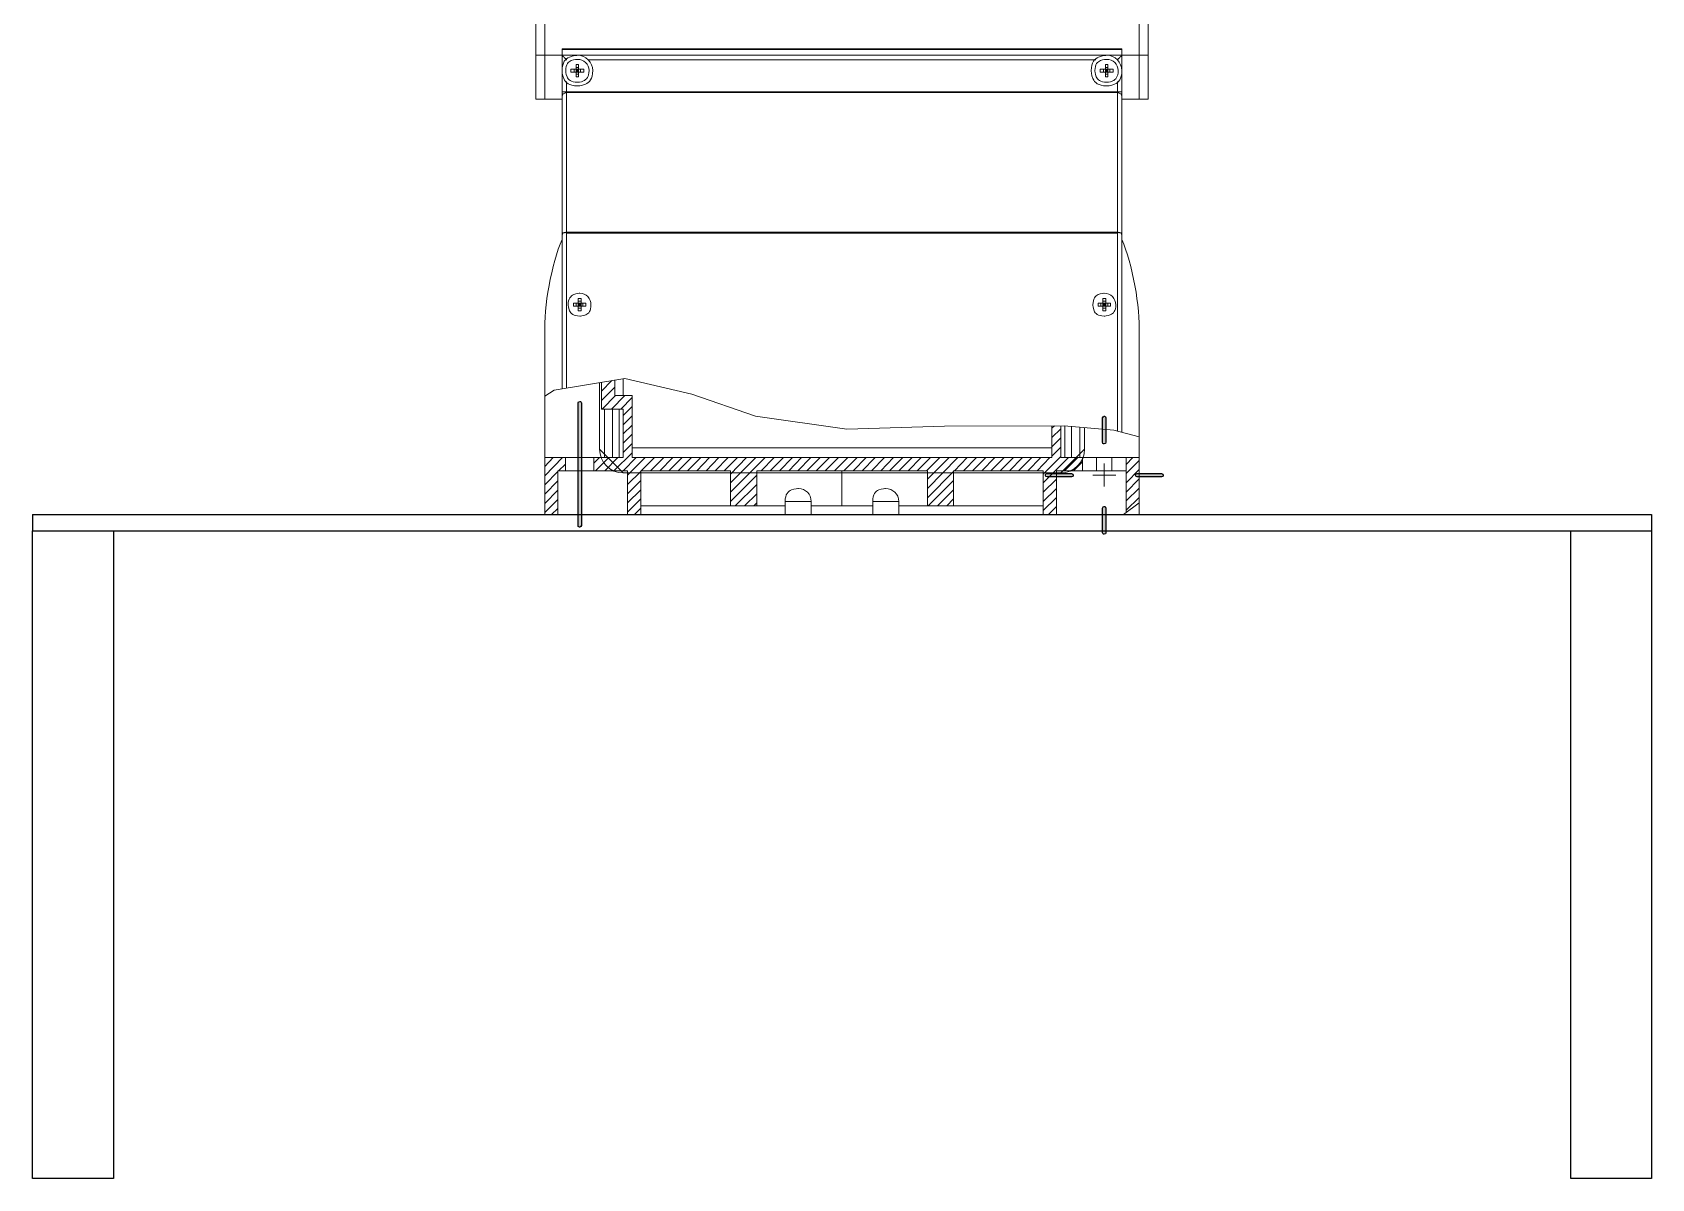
# Model space of a CAD drawing. Header units: millimetres. Extents: x 100 to 940, y 100 to 694.
# Drawn here: x 680.25 to 692.75, y 427.5 to 436.35 of the extents above; entities that cross this region are included whole.
import ezdxf

# ---------------------------------------------------------------- set-up
doc = ezdxf.new("R2010")
doc.units = ezdxf.units.MM

msp = doc.modelspace()

# ---------------------------------------------------------------- hatches: boundary and pattern name
h = msp.add_hatch(color=1)
edge = h.paths.add_edge_path()
edge.add_line((684.464, 432.545), (684.464, 433.491))
edge.add_spline(control_points=[(684.464, 433.491), (684.464, 433.497), (684.467, 433.503), (684.477, 433.503), (684.477, 433.503), (684.483, 433.503), (684.489, 433.497), (684.489, 433.491)], knot_values=[0, 0, 0, 0, 0.125, 0.125, 0.125, 0.125, 1, 1, 1, 1], degree=3, periodic=0)
edge.add_line((684.489, 433.491), (684.489, 432.545))
edge.add_spline(control_points=[(684.489, 432.545), (684.489, 432.539), (684.483, 432.532), (684.477, 432.532), (684.477, 432.532), (684.467, 432.532), (684.464, 432.539), (684.464, 432.545)], knot_values=[0, 0, 0, 0, 0.125, 0.125, 0.125, 0.125, 1, 1, 1, 1], degree=3, periodic=0)
h = msp.add_hatch(color=1)
edge = h.paths.add_edge_path()
edge.add_line((688.537, 433.376), (688.537, 433.187))
edge.add_spline(control_points=[(688.537, 433.187), (688.537, 433.178), (688.534, 433.175), (688.525, 433.175), (688.525, 433.175), (688.519, 433.175), (688.512, 433.178), (688.512, 433.187)], knot_values=[0, 0, 0, 0, 0.125, 0.125, 0.125, 0.125, 1, 1, 1, 1], degree=3, periodic=0)
edge.add_line((688.512, 433.187), (688.512, 433.376))
edge.add_spline(control_points=[(688.512, 433.376), (688.512, 433.382), (688.519, 433.389), (688.525, 433.389), (688.525, 433.389), (688.534, 433.389), (688.537, 433.382), (688.537, 433.376)], knot_values=[0, 0, 0, 0, 0.125, 0.125, 0.125, 0.125, 1, 1, 1, 1], degree=3, periodic=0)
h = msp.add_hatch(color=1)
edge = h.paths.add_edge_path()
edge.add_line((688.084, 432.945), (688.273, 432.945))
edge.add_spline(control_points=[(688.273, 432.945), (688.28, 432.945), (688.286, 432.939), (688.286, 432.933), (688.286, 432.933), (688.286, 432.926), (688.28, 432.92), (688.273, 432.92)], knot_values=[0, 0, 0, 0, 0.125, 0.125, 0.125, 0.125, 1, 1, 1, 1], degree=3, periodic=0)
edge.add_line((688.273, 432.92), (688.084, 432.92))
edge.add_spline(control_points=[(688.084, 432.92), (688.075, 432.92), (688.072, 432.926), (688.072, 432.933), (688.072, 432.933), (688.072, 432.939), (688.075, 432.945), (688.084, 432.945)], knot_values=[0, 0, 0, 0, 0.125, 0.125, 0.125, 0.125, 1, 1, 1, 1], degree=3, periodic=0)
h = msp.add_hatch(color=1)
edge = h.paths.add_edge_path()
edge.add_line((688.968, 432.92), (688.779, 432.92))
edge.add_spline(control_points=[(688.779, 432.92), (688.773, 432.92), (688.767, 432.926), (688.767, 432.933), (688.767, 432.933), (688.767, 432.939), (688.773, 432.945), (688.779, 432.945)], knot_values=[0, 0, 0, 0, 0.125, 0.125, 0.125, 0.125, 1, 1, 1, 1], degree=3, periodic=0)
edge.add_line((688.779, 432.945), (688.968, 432.945))
edge.add_spline(control_points=[(688.968, 432.945), (688.975, 432.945), (688.981, 432.939), (688.981, 432.933), (688.981, 432.933), (688.981, 432.926), (688.975, 432.92), (688.968, 432.92)], knot_values=[0, 0, 0, 0, 0.125, 0.125, 0.125, 0.125, 1, 1, 1, 1], degree=3, periodic=0)
h = msp.add_hatch(color=1)
edge = h.paths.add_edge_path()
edge.add_line((688.512, 432.489), (688.512, 432.678))
edge.add_spline(control_points=[(688.512, 432.678), (688.512, 432.688), (688.519, 432.691), (688.525, 432.691), (688.525, 432.691), (688.534, 432.691), (688.537, 432.688), (688.537, 432.678)], knot_values=[0, 0, 0, 0, 0.125, 0.125, 0.125, 0.125, 1, 1, 1, 1], degree=3, periodic=0)
edge.add_line((688.537, 432.678), (688.537, 432.489))
edge.add_spline(control_points=[(688.537, 432.489), (688.537, 432.483), (688.534, 432.477), (688.525, 432.477), (688.525, 432.477), (688.519, 432.477), (688.512, 432.483), (688.512, 432.489)], knot_values=[0, 0, 0, 0, 0.125, 0.125, 0.125, 0.125, 1, 1, 1, 1], degree=3, periodic=0)

# ---------------------------------------------------------------- linework, layer by layer
at = {"color": 1, "linetype": 'Continuous', "lineweight": 9}
for p, q in [((684.349, 436.174), (684.34, 436.165)), ((684.34, 436.162), (684.34, 436.165)), ((688.652, 436.174), (688.652, 436.174)), ((688.661, 436.162), (688.652, 436.174)), ((684.563, 434.248), (684.563, 434.251)), ((688.615, 434.248), (688.615, 434.251)), ((684.629, 433.134), (684.812, 432.951)), ((688.19, 432.951), (688.373, 433.134)), ((688.373, 433.134), (688.373, 433.134)), ((684.812, 432.951), (684.812, 432.951)), ((686.062, 432.731), (686.062, 432.731)), ((686.263, 432.731), (686.062, 432.731)), ((686.738, 432.731), (686.738, 432.731)), ((686.94, 432.731), (686.738, 432.731))]:
    msp.add_line(p, q, dxfattribs=at)
at = {"color": 1, "linetype": 'Continuous', "lineweight": 25}
for p, q in [((684.464, 432.545), (684.464, 433.491)), ((684.489, 433.491), (684.489, 432.545)), ((688.512, 433.187), (688.512, 433.376)), ((688.537, 433.376), (688.537, 433.187)), ((688.084, 432.945), (688.273, 432.945)), ((688.273, 432.92), (688.084, 432.92)), ((688.779, 432.945), (688.968, 432.945)), ((688.968, 432.92), (688.779, 432.92)), ((688.512, 432.489), (688.512, 432.678)), ((688.537, 432.678), (688.537, 432.489))]:
    msp.add_line(p, q, dxfattribs=at)
at = {"color": 1}
for p, q in [((680.251, 432.629), (692.751, 432.629)), ((680.251, 432.629), (680.251, 432.504)), ((692.751, 432.629), (692.751, 432.504)), ((680.251, 432.504), (692.751, 432.504)), ((680.251, 427.504), (680.251, 432.504)), ((680.876, 432.504), (680.876, 427.504)), ((692.126, 427.504), (692.126, 432.504)), ((692.751, 432.504), (692.751, 427.504)), ((680.876, 427.504), (680.251, 427.504)), ((692.751, 427.504), (692.126, 427.504))]:
    msp.add_line(p, q, dxfattribs=at)
at = {"color": 1, "linetype": 'Continuous', "lineweight": 9}
for points in [[(684.138, 435.836), (684.138, 436.646), (684.138, 436.646)], [(684.207, 435.836), (684.207, 436.714), (684.207, 436.714)], [(688.795, 435.836), (688.795, 436.714), (688.795, 436.714)], [(688.863, 435.836), (688.863, 436.646), (688.863, 436.646)], [(684.34, 436.174), (684.138, 436.174), (684.138, 436.174)], [(684.34, 433.6), (684.34, 436.224), (684.34, 436.224)], [(688.661, 436.224), (684.34, 436.224), (684.34, 436.224)], [(688.661, 436.218), (684.34, 436.218), (684.34, 436.218)], [(684.34, 435.892), (684.34, 436.162), (684.34, 436.162)], [(684.343, 436.171), (684.346, 436.168), (684.349, 436.165), (684.353, 436.162), (684.356, 436.156), (684.362, 436.152), (684.365, 436.149), (684.371, 436.143), (684.374, 436.14)], [(684.349, 436.174), (688.652, 436.174), (688.652, 436.174)], [(684.349, 436.174), (688.652, 436.174), (688.652, 436.174)], [(684.374, 436.137), (684.374, 436.14), (684.374, 436.14)], [(684.542, 436.14), (688.46, 436.14), (688.46, 436.14)], [(688.624, 436.14), (688.627, 436.14), (688.627, 436.14)], [(688.658, 436.171), (688.655, 436.168), (688.652, 436.165), (688.649, 436.162), (688.646, 436.156), (688.64, 436.152), (688.636, 436.149), (688.63, 436.143), (688.627, 436.14)], [(688.661, 433.265), (688.661, 436.224), (688.661, 436.224)], [(688.863, 436.174), (688.661, 436.174), (688.661, 436.174)], [(688.661, 436.162), (688.661, 435.892), (688.661, 435.892)], [(684.408, 436.056), (684.408, 436.056), (684.408, 436.059), (684.408, 436.063), (684.408, 436.066)], [(684.408, 436.066), (684.508, 436.066), (684.508, 436.066)], [(684.408, 436.044), (684.408, 436.047), (684.408, 436.05), (684.408, 436.053), (684.408, 436.056)], [(684.408, 436.044), (684.508, 436.044), (684.508, 436.044)], [(684.433, 436.066), (684.433, 436.044), (684.433, 436.044)], [(684.449, 436.007), (684.449, 436.103), (684.449, 436.103)], [(684.467, 436.103), (684.464, 436.103), (684.461, 436.103), (684.458, 436.103), (684.455, 436.103), (684.452, 436.103), (684.449, 436.103)], [(684.449, 436.081), (684.467, 436.081), (684.467, 436.081)], [(684.467, 436.044), (684.449, 436.066), (684.449, 436.066)], [(684.449, 436.044), (684.467, 436.066), (684.467, 436.066)], [(684.449, 436.056), (684.467, 436.056), (684.467, 436.056)], [(684.449, 436.028), (684.467, 436.028), (684.467, 436.028)], [(684.449, 436.007), (684.452, 436.007), (684.455, 436.007), (684.458, 436.007), (684.461, 436.007), (684.464, 436.007), (684.467, 436.007)], [(684.458, 436.066), (684.458, 436.044), (684.458, 436.044)], [(684.467, 436.007), (684.467, 436.103), (684.467, 436.103)], [(684.483, 436.066), (684.483, 436.044), (684.483, 436.044)], [(684.508, 436.066), (684.508, 436.063), (684.508, 436.059), (684.508, 436.056), (684.508, 436.056)], [(684.508, 436.056), (684.508, 436.053), (684.508, 436.05), (684.508, 436.047), (684.508, 436.044)], [(688.494, 436.066), (688.593, 436.066), (688.593, 436.066)], [(688.494, 436.056), (688.494, 436.056), (688.494, 436.059), (688.494, 436.063), (688.494, 436.066)], [(688.494, 436.044), (688.494, 436.047), (688.494, 436.05), (688.494, 436.053), (688.494, 436.056)], [(688.494, 436.044), (688.593, 436.044), (688.593, 436.044)], [(688.519, 436.066), (688.519, 436.044), (688.519, 436.044)], [(688.553, 436.103), (688.55, 436.103), (688.546, 436.103), (688.543, 436.103), (688.54, 436.103), (688.537, 436.103), (688.534, 436.103)], [(688.534, 436.007), (688.534, 436.103), (688.534, 436.103)], [(688.534, 436.081), (688.553, 436.081), (688.553, 436.081)], [(688.553, 436.044), (688.534, 436.066), (688.534, 436.066)], [(688.534, 436.044), (688.553, 436.066), (688.553, 436.066)], [(688.534, 436.056), (688.553, 436.056), (688.553, 436.056)], [(688.534, 436.028), (688.553, 436.028), (688.553, 436.028)], [(688.534, 436.007), (688.537, 436.007), (688.54, 436.007), (688.543, 436.007), (688.546, 436.007), (688.55, 436.007), (688.553, 436.007)], [(688.543, 436.066), (688.543, 436.044), (688.543, 436.044)], [(688.553, 436.007), (688.553, 436.103), (688.553, 436.103)], [(688.568, 436.066), (688.568, 436.044), (688.568, 436.044)], [(688.593, 436.066), (688.593, 436.063), (688.593, 436.059), (688.593, 436.056), (688.593, 436.056)], [(688.593, 436.056), (688.593, 436.053), (688.593, 436.05), (688.593, 436.047), (688.593, 436.044)], [(684.34, 435.892), (688.661, 435.892), (688.661, 435.892)], [(684.34, 435.858), (684.34, 435.864), (684.343, 435.867), (684.346, 435.873), (684.349, 435.876), (684.356, 435.88), (684.362, 435.883), (684.368, 435.886), (684.374, 435.886)], [(684.374, 434.809), (684.374, 435.892), (684.374, 435.973)], [(688.627, 435.886), (684.374, 435.886), (684.374, 435.886)], [(688.627, 435.973), (688.627, 435.892), (688.627, 434.809)], [(688.661, 435.858), (688.661, 435.864), (688.658, 435.867), (688.655, 435.873), (688.652, 435.876), (688.646, 435.88), (688.64, 435.883), (688.633, 435.886), (688.627, 435.886)], [(684.138, 435.836), (684.34, 435.836), (684.34, 435.836)], [(688.863, 435.836), (688.661, 435.836), (688.661, 435.836)], [(684.34, 434.791), (684.34, 434.791), (684.343, 434.794), (684.343, 434.797), (684.346, 434.8), (684.349, 434.803), (684.356, 434.803), (684.359, 434.806), (684.365, 434.806)], [(684.365, 434.806), (684.368, 434.806), (684.368, 434.806), (684.371, 434.809), (684.371, 434.809), (684.371, 434.809), (684.374, 434.809)], [(684.365, 434.806), (684.368, 434.806), (684.368, 434.803), (684.371, 434.803), (684.371, 434.803), (684.374, 434.8)], [(684.374, 434.809), (688.627, 434.809), (688.627, 434.809)], [(684.374, 434.8), (688.627, 434.8), (688.627, 434.8)], [(684.374, 433.606), (684.374, 434.8), (684.374, 434.8)], [(688.636, 434.806), (688.633, 434.806), (688.633, 434.806), (688.63, 434.809), (688.63, 434.809), (688.63, 434.809), (688.627, 434.809)], [(688.636, 434.806), (688.633, 434.806), (688.633, 434.803), (688.63, 434.803), (688.63, 434.803), (688.63, 434.803), (688.627, 434.8)], [(688.627, 434.8), (688.627, 433.274), (688.627, 433.274)], [(688.661, 434.791), (688.661, 434.791), (688.658, 434.794), (688.658, 434.797), (688.655, 434.8), (688.652, 434.803), (688.646, 434.803), (688.643, 434.806), (688.636, 434.806)], [(684.427, 434.26), (684.523, 434.26), (684.523, 434.26)], [(684.427, 434.248), (684.427, 434.251), (684.427, 434.254), (684.427, 434.257), (684.427, 434.26)], [(684.449, 434.26), (684.449, 434.239), (684.449, 434.239)], [(684.486, 434.297), (684.483, 434.297), (684.48, 434.297), (684.477, 434.297), (684.47, 434.297), (684.467, 434.297), (684.464, 434.297)], [(684.464, 434.201), (684.464, 434.297), (684.464, 434.297)], [(684.464, 434.276), (684.486, 434.276), (684.486, 434.276)], [(684.486, 434.239), (684.464, 434.26), (684.464, 434.26)], [(684.464, 434.239), (684.486, 434.26), (684.486, 434.26)], [(684.477, 434.26), (684.477, 434.239), (684.477, 434.239)], [(684.486, 434.201), (684.486, 434.297), (684.486, 434.297)], [(684.501, 434.26), (684.501, 434.239), (684.501, 434.239)], [(684.523, 434.26), (684.523, 434.257), (684.523, 434.254), (684.523, 434.251), (684.523, 434.248)], [(684.563, 434.248), (684.563, 434.251), (684.563, 434.251)], [(688.478, 434.26), (688.574, 434.26), (688.574, 434.26)], [(688.478, 434.248), (688.478, 434.251), (688.478, 434.254), (688.478, 434.257), (688.478, 434.26)], [(688.5, 434.26), (688.5, 434.239), (688.5, 434.239)], [(688.537, 434.297), (688.534, 434.297), (688.528, 434.297), (688.525, 434.297), (688.522, 434.297), (688.519, 434.297), (688.515, 434.297)], [(688.515, 434.201), (688.515, 434.297), (688.515, 434.297)], [(688.515, 434.276), (688.537, 434.276), (688.537, 434.276)], [(688.537, 434.239), (688.515, 434.26), (688.515, 434.26)], [(688.515, 434.239), (688.537, 434.26), (688.537, 434.26)], [(688.525, 434.26), (688.525, 434.239), (688.525, 434.239)], [(688.537, 434.201), (688.537, 434.297), (688.537, 434.297)], [(688.553, 434.26), (688.553, 434.239), (688.553, 434.239)], [(688.574, 434.26), (688.574, 434.257), (688.574, 434.254), (688.574, 434.251), (688.574, 434.248)], [(688.615, 434.248), (688.615, 434.251), (688.615, 434.251)], [(684.427, 434.239), (684.427, 434.242), (684.427, 434.245), (684.427, 434.248), (684.427, 434.248)], [(684.427, 434.239), (684.523, 434.239), (684.523, 434.239)], [(684.464, 434.248), (684.486, 434.248), (684.486, 434.248)], [(684.464, 434.223), (684.486, 434.223), (684.486, 434.223)], [(684.464, 434.201), (684.467, 434.201), (684.47, 434.201), (684.477, 434.201), (684.48, 434.201), (684.483, 434.201), (684.486, 434.201)], [(684.523, 434.248), (684.523, 434.248), (684.523, 434.245), (684.523, 434.242), (684.523, 434.239)], [(688.478, 434.239), (688.478, 434.242), (688.478, 434.245), (688.478, 434.248), (688.478, 434.248)], [(688.478, 434.239), (688.574, 434.239), (688.574, 434.239)], [(688.515, 434.248), (688.537, 434.248), (688.537, 434.248)], [(688.515, 434.223), (688.537, 434.223), (688.537, 434.223)], [(688.515, 434.201), (688.519, 434.201), (688.522, 434.201), (688.525, 434.201), (688.528, 434.201), (688.534, 434.201), (688.537, 434.201)], [(688.574, 434.248), (688.574, 434.248), (688.574, 434.245), (688.574, 434.242), (688.574, 434.239)], [(684.207, 434.028), (684.207, 433.069), (684.207, 432.629)], [(688.795, 432.629), (688.795, 432.719), (688.795, 433.069), (688.795, 434.028)], [(684.824, 433.68), (684.278, 433.59), (684.278, 433.59)], [(684.629, 433.134), (684.629, 433.646), (684.629, 433.646)], [(684.644, 433.581), (684.725, 433.665), (684.725, 433.665)], [(684.644, 433.649), (684.644, 433.444), (684.644, 433.444)], [(684.746, 433.547), (684.746, 433.668), (684.746, 433.668)], [(684.812, 433.677), (684.812, 433.547), (684.812, 433.547)], [(685.342, 433.559), (684.824, 433.68), (684.824, 433.68)], [(684.278, 433.59), (684.207, 433.544), (684.207, 433.544)], [(684.644, 433.51), (684.746, 433.612), (684.746, 433.612)], [(684.65, 433.444), (684.753, 433.547), (684.753, 433.547)], [(684.722, 433.444), (684.824, 433.547), (684.824, 433.547)], [(684.746, 433.547), (684.88, 433.547), (684.88, 433.547)], [(684.793, 433.444), (684.88, 433.534), (684.88, 433.534)], [(684.88, 433.069), (684.88, 433.547), (684.88, 433.547)], [(685.832, 433.389), (685.342, 433.559), (685.342, 433.559)], [(684.812, 433.444), (684.644, 433.444), (684.644, 433.444)], [(684.666, 433.069), (684.666, 433.444), (684.666, 433.444)], [(684.728, 433.069), (684.728, 433.444), (684.728, 433.444)], [(684.781, 433.069), (684.781, 433.444), (684.781, 433.444)], [(684.812, 433.395), (684.88, 433.463), (684.88, 433.463)], [(684.812, 433.444), (684.812, 433.069), (684.812, 433.069)], [(684.812, 433.323), (684.88, 433.392), (684.88, 433.392)], [(686.539, 433.289), (685.832, 433.389), (685.832, 433.389)], [(684.812, 433.252), (684.88, 433.32), (684.88, 433.32)], [(687.293, 433.311), (686.539, 433.289), (686.539, 433.289)], [(688.215, 433.314), (687.293, 433.311), (687.293, 433.311)], [(688.121, 433.069), (688.121, 433.314), (688.121, 433.314)], [(688.121, 433.296), (688.14, 433.314), (688.14, 433.314)], [(688.121, 433.224), (688.19, 433.292), (688.19, 433.292)], [(688.19, 433.314), (688.19, 433.069), (688.19, 433.069)], [(688.599, 433.28), (688.215, 433.314), (688.215, 433.314)], [(688.221, 433.069), (688.221, 433.314), (688.221, 433.314)], [(688.273, 433.311), (688.273, 433.069), (688.273, 433.069)], [(688.336, 433.305), (688.336, 433.069), (688.336, 433.069)], [(688.373, 433.302), (688.373, 433.134), (688.373, 433.134)], [(688.795, 433.23), (688.599, 433.28), (688.599, 433.28)], [(684.812, 433.181), (684.88, 433.249), (684.88, 433.249)], [(684.812, 433.109), (684.88, 433.178), (684.88, 433.178)], [(688.121, 433.144), (684.88, 433.144), (684.88, 433.144)], [(688.121, 433.153), (688.19, 433.221), (688.19, 433.221)], [(688.121, 433.081), (688.19, 433.15), (688.19, 433.15)], [(684.365, 433.069), (684.207, 433.069), (684.207, 433.069)], [(684.207, 433.001), (684.272, 433.069), (684.272, 433.069)], [(684.207, 432.929), (684.343, 433.069), (684.343, 433.069)], [(684.312, 432.967), (684.365, 433.019), (684.365, 433.019)], [(684.365, 433.069), (684.585, 433.069), (684.585, 433.069)], [(684.365, 433.069), (684.365, 432.967), (684.365, 432.967)], [(684.812, 433.069), (684.585, 433.069), (684.585, 433.069)], [(684.585, 433.069), (684.585, 432.967), (684.585, 432.967)], [(684.585, 433.026), (684.629, 433.069), (684.629, 433.069)], [(684.598, 432.967), (684.7, 433.069), (684.7, 433.069)], [(684.669, 432.967), (684.771, 433.069), (684.771, 433.069)], [(684.74, 432.967), (684.88, 433.106), (684.88, 433.106)], [(684.812, 432.967), (684.911, 433.069), (684.911, 433.069)], [(684.846, 432.933), (684.982, 433.069), (684.982, 433.069)], [(688.121, 433.069), (684.88, 433.069), (684.88, 433.069)], [(684.951, 432.967), (685.054, 433.069), (685.054, 433.069)], [(685.023, 432.967), (685.125, 433.069), (685.125, 433.069)], [(685.094, 432.967), (685.196, 433.069), (685.196, 433.069)], [(685.165, 432.967), (685.268, 433.069), (685.268, 433.069)], [(685.237, 432.967), (685.339, 433.069), (685.339, 433.069)], [(685.308, 432.967), (685.41, 433.069), (685.41, 433.069)], [(685.379, 432.967), (685.479, 433.069), (685.479, 433.069)], [(685.451, 432.967), (685.55, 433.069), (685.55, 433.069)], [(685.522, 432.967), (685.621, 433.069), (685.621, 433.069)], [(685.59, 432.967), (685.693, 433.069), (685.693, 433.069)], [(685.64, 432.942), (685.764, 433.069), (685.764, 433.069)], [(685.64, 432.874), (685.835, 433.069), (685.835, 433.069)], [(685.64, 432.802), (685.907, 433.069), (685.907, 433.069)], [(685.876, 432.967), (685.978, 433.069), (685.978, 433.069)], [(685.947, 432.967), (686.049, 433.069), (686.049, 433.069)], [(686.018, 432.967), (686.118, 433.069), (686.118, 433.069)], [(686.09, 432.967), (686.189, 433.069), (686.189, 433.069)], [(686.161, 432.967), (686.26, 433.069), (686.26, 433.069)], [(686.229, 432.967), (686.332, 433.069), (686.332, 433.069)], [(686.301, 432.967), (686.403, 433.069), (686.403, 433.069)], [(686.372, 432.967), (686.474, 433.069), (686.474, 433.069)], [(686.443, 432.967), (686.546, 433.069), (686.546, 433.069)], [(686.515, 432.967), (686.617, 433.069), (686.617, 433.069)], [(686.586, 432.967), (686.688, 433.069), (686.688, 433.069)], [(686.657, 432.967), (686.757, 433.069), (686.757, 433.069)], [(686.729, 432.967), (686.828, 433.069), (686.828, 433.069)], [(686.8, 432.967), (686.899, 433.069), (686.899, 433.069)], [(686.868, 432.967), (686.971, 433.069), (686.971, 433.069)], [(686.94, 432.967), (687.042, 433.069), (687.042, 433.069)], [(687.011, 432.967), (687.113, 433.069), (687.113, 433.069)], [(687.082, 432.967), (687.185, 433.069), (687.185, 433.069)], [(687.154, 432.967), (687.256, 433.069), (687.256, 433.069)], [(687.16, 432.902), (687.327, 433.069), (687.327, 433.069)], [(687.16, 432.83), (687.396, 433.069), (687.396, 433.069)], [(687.368, 432.967), (687.467, 433.069), (687.467, 433.069)], [(687.439, 432.967), (687.538, 433.069), (687.538, 433.069)], [(687.507, 432.967), (687.61, 433.069), (687.61, 433.069)], [(687.579, 432.967), (687.681, 433.069), (687.681, 433.069)], [(687.65, 432.967), (687.752, 433.069), (687.752, 433.069)], [(687.721, 432.967), (687.824, 433.069), (687.824, 433.069)], [(687.793, 432.967), (687.895, 433.069), (687.895, 433.069)], [(687.864, 432.967), (687.966, 433.069), (687.966, 433.069)], [(687.935, 432.967), (688.035, 433.069), (688.035, 433.069)], [(688.007, 432.967), (688.106, 433.069), (688.106, 433.069)], [(688.053, 432.942), (688.19, 433.078), (688.19, 433.078)], [(688.053, 432.874), (688.249, 433.069), (688.249, 433.069)], [(688.466, 433.069), (688.19, 433.069), (688.19, 433.069)], [(688.218, 432.967), (688.32, 433.069), (688.32, 433.069)], [(688.289, 432.967), (688.357, 433.035), (688.357, 433.035)], [(688.357, 433.069), (688.357, 432.967), (688.357, 432.967)], [(688.466, 433.069), (688.584, 433.069), (688.795, 433.069)], [(688.466, 432.967), (688.466, 433.069), (688.466, 433.069)], [(688.525, 433.023), (688.525, 432.846), (688.525, 432.846)], [(688.584, 432.967), (688.584, 433.069), (688.584, 433.069)], [(688.695, 433.069), (688.695, 432.644), (688.695, 432.644)], [(688.695, 433.016), (688.745, 433.069), (688.745, 433.069)], [(688.695, 432.945), (688.795, 433.047), (688.795, 433.047)], [(684.207, 432.858), (684.306, 432.961), (684.306, 432.961)], [(684.207, 432.787), (684.306, 432.889), (684.306, 432.889)], [(684.306, 432.967), (684.365, 432.967), (684.585, 432.967), (684.846, 432.967)], [(684.306, 432.967), (684.306, 432.629), (684.306, 432.629)], [(688.19, 432.951), (684.812, 432.951), (684.812, 432.951)], [(684.846, 432.967), (684.846, 432.629), (684.846, 432.629)], [(684.846, 432.861), (684.948, 432.961), (684.948, 432.961)], [(684.846, 432.79), (684.948, 432.892), (684.948, 432.892)], [(684.948, 432.967), (685.64, 432.967), (685.64, 432.967)], [(684.948, 432.967), (684.948, 432.629), (684.948, 432.629)], [(685.64, 432.967), (685.64, 432.697), (685.64, 432.697)], [(685.64, 432.731), (685.842, 432.933), (685.842, 432.933)], [(685.842, 432.967), (687.16, 432.967), (687.16, 432.967)], [(685.842, 432.967), (685.842, 432.697), (685.842, 432.697)], [(686.499, 432.967), (686.499, 432.697), (686.499, 432.697)], [(687.16, 432.967), (687.16, 432.697), (687.16, 432.697)], [(687.16, 432.759), (687.361, 432.961), (687.361, 432.961)], [(687.166, 432.697), (687.361, 432.892), (687.361, 432.892)], [(687.361, 432.967), (688.053, 432.967), (688.053, 432.967)], [(687.361, 432.967), (687.361, 432.697), (687.361, 432.697)], [(688.053, 432.967), (688.053, 432.629), (688.053, 432.629)], [(688.053, 432.802), (688.156, 432.902), (688.156, 432.902)], [(688.156, 432.967), (688.466, 432.967), (688.584, 432.967), (688.695, 432.967)], [(688.156, 432.967), (688.156, 432.629), (688.156, 432.629)], [(688.615, 432.933), (688.438, 432.933), (688.438, 432.933)], [(688.695, 432.874), (688.795, 432.976), (688.795, 432.976)], [(688.695, 432.802), (688.795, 432.905), (688.795, 432.905)], [(684.207, 432.715), (684.306, 432.818), (684.306, 432.818)], [(684.846, 432.719), (684.948, 432.821), (684.948, 432.821)], [(685.677, 432.697), (685.842, 432.861), (685.842, 432.861)], [(685.748, 432.697), (685.842, 432.79), (685.842, 432.79)], [(687.237, 432.697), (687.361, 432.821), (687.361, 432.821)], [(688.053, 432.731), (688.156, 432.83), (688.156, 432.83)], [(688.053, 432.66), (688.156, 432.762), (688.156, 432.762)], [(688.695, 432.734), (688.795, 432.833), (688.795, 432.833)], [(688.695, 432.663), (688.795, 432.762), (688.795, 432.762)], [(684.207, 432.644), (684.306, 432.746), (684.306, 432.746)], [(684.948, 432.629), (684.846, 432.629), (684.306, 432.629), (684.207, 432.629)], [(684.259, 432.629), (684.306, 432.675), (684.306, 432.675)], [(684.846, 432.647), (684.948, 432.75), (684.948, 432.75)], [(684.898, 432.629), (684.948, 432.678), (684.948, 432.678)], [(686.062, 432.697), (685.64, 432.697), (684.948, 432.697)], [(684.948, 432.629), (686.062, 432.629), (686.062, 432.629)], [(685.82, 432.697), (685.842, 432.719), (685.842, 432.719)], [(686.062, 432.629), (686.062, 432.731), (686.062, 432.731)], [(686.263, 432.629), (686.263, 432.731), (686.263, 432.731)], [(686.738, 432.697), (686.263, 432.697), (686.263, 432.697)], [(686.263, 432.629), (686.738, 432.629), (686.738, 432.629)], [(686.738, 432.629), (686.738, 432.731), (686.738, 432.731)], [(686.94, 432.629), (686.94, 432.731), (686.94, 432.731)], [(688.053, 432.697), (687.361, 432.697), (686.94, 432.697)], [(686.94, 432.629), (688.053, 432.629), (688.053, 432.629)], [(687.309, 432.697), (687.361, 432.75), (687.361, 432.75)], [(688.156, 432.629), (688.053, 432.629), (688.053, 432.629)], [(688.094, 432.629), (688.156, 432.691), (688.156, 432.691)], [(688.156, 432.629), (688.795, 432.629), (688.795, 432.629)], [(688.674, 432.629), (688.795, 432.719), (688.795, 432.719)]]:
    msp.add_lwpolyline(points, dxfattribs=at)
for points in [[(684.548, 436.056), (684.548, 436.056)], [(684.576, 436.056), (684.576, 436.056)], [(688.633, 436.056), (688.633, 436.056)], [(688.661, 436.056), (688.661, 436.056)]]:
    msp.add_lwpolyline(points, close=True, dxfattribs=at)
for points, knots in [([(684.576, 436.056), (684.576, 436.121), (684.523, 436.174), (684.458, 436.174), (684.458, 436.174), (684.393, 436.174), (684.34, 436.121), (684.34, 436.056), (684.34, 436.056), (684.34, 435.991), (684.393, 435.938), (684.458, 435.938), (684.458, 435.938), (684.523, 435.938), (684.576, 435.991), (684.576, 436.056)], [0, 0, 0, 0, 0.0625, 0.0625, 0.0625, 0.09375, 0.125, 0.125, 0.125, 0.15625, 0.1875, 0.1875, 0.1875, 0.59375, 1, 1, 1, 1]), ([(684.548, 436.056), (684.548, 436.106), (684.508, 436.143), (684.458, 436.143), (684.458, 436.143), (684.408, 436.143), (684.368, 436.106), (684.368, 436.056), (684.368, 436.056), (684.368, 436.007), (684.408, 435.966), (684.458, 435.966), (684.458, 435.966), (684.508, 435.966), (684.548, 436.007), (684.548, 436.056)], [0, 0, 0, 0, 0.0625, 0.0625, 0.0625, 0.09375, 0.125, 0.125, 0.125, 0.15625, 0.1875, 0.1875, 0.1875, 0.59375, 1, 1, 1, 1]), ([(688.661, 436.056), (688.661, 436.121), (688.609, 436.174), (688.543, 436.174), (688.543, 436.174), (688.478, 436.174), (688.425, 436.121), (688.425, 436.056), (688.425, 436.056), (688.425, 435.991), (688.478, 435.938), (688.543, 435.938), (688.543, 435.938), (688.609, 435.938), (688.661, 435.991), (688.661, 436.056)], [0, 0, 0, 0, 0.0625, 0.0625, 0.0625, 0.09375, 0.125, 0.125, 0.125, 0.15625, 0.1875, 0.1875, 0.1875, 0.59375, 1, 1, 1, 1]), ([(688.633, 436.056), (688.633, 436.106), (688.593, 436.143), (688.543, 436.143), (688.543, 436.143), (688.494, 436.143), (688.453, 436.106), (688.453, 436.056), (688.453, 436.056), (688.453, 436.007), (688.494, 435.966), (688.543, 435.966), (688.543, 435.966), (688.593, 435.966), (688.633, 436.007), (688.633, 436.056)], [0, 0, 0, 0, 0.0625, 0.0625, 0.0625, 0.09375, 0.125, 0.125, 0.125, 0.15625, 0.1875, 0.1875, 0.1875, 0.59375, 1, 1, 1, 1]), ([(684.563, 434.248), (684.563, 434.297), (684.526, 434.338), (684.477, 434.338), (684.477, 434.338), (684.427, 434.338), (684.387, 434.297), (684.387, 434.248), (684.387, 434.248), (684.387, 434.201), (684.427, 434.161), (684.477, 434.161), (684.477, 434.161), (684.526, 434.161), (684.563, 434.201), (684.563, 434.248)], [0, 0, 0, 0, 0.0625, 0.0625, 0.0625, 0.09375, 0.125, 0.125, 0.125, 0.15625, 0.1875, 0.1875, 0.1875, 0.59375, 1, 1, 1, 1]), ([(688.615, 434.248), (688.615, 434.297), (688.574, 434.338), (688.525, 434.338), (688.525, 434.338), (688.475, 434.338), (688.438, 434.297), (688.438, 434.248), (688.438, 434.248), (688.438, 434.201), (688.475, 434.161), (688.525, 434.161), (688.525, 434.161), (688.574, 434.161), (688.615, 434.201), (688.615, 434.248)], [0, 0, 0, 0, 0.0625, 0.0625, 0.0625, 0.09375, 0.125, 0.125, 0.125, 0.15625, 0.1875, 0.1875, 0.1875, 0.59375, 1, 1, 1, 1]), ([(686.263, 432.731), (686.263, 432.787), (686.22, 432.83), (686.164, 432.83), (686.164, 432.83), (686.108, 432.83), (686.062, 432.787), (686.062, 432.731)], [0, 0, 0, 0, 0.125, 0.125, 0.125, 0.5625, 1, 1, 1, 1]), ([(686.94, 432.731), (686.94, 432.787), (686.893, 432.83), (686.837, 432.83), (686.837, 432.83), (686.781, 432.83), (686.738, 432.787), (686.738, 432.731)], [0, 0, 0, 0, 0.125, 0.125, 0.125, 0.5625, 1, 1, 1, 1])]:
    msp.add_open_spline(points, degree=3, knots=knots, dxfattribs=at)
for points in [[(684.349, 436.174), (684.346, 436.174), (684.34, 436.168), (684.34, 436.162)], [(688.661, 436.162), (688.661, 436.168), (688.655, 436.174), (688.652, 436.174)], [(684.34, 434.753), (684.259, 434.57), (684.197, 434.226), (684.207, 434.028)], [(688.795, 434.028), (688.804, 434.226), (688.742, 434.57), (688.661, 434.753)], [(684.629, 433.134), (684.629, 433.032), (684.709, 432.951), (684.812, 432.951)], [(688.19, 432.951), (688.292, 432.951), (688.373, 433.032), (688.373, 433.134)]]:
    msp.add_open_spline(points, degree=3, dxfattribs=at)
at = {"color": 1, "linetype": 'Continuous', "lineweight": 25}
for points in [[(684.464, 433.491), (684.464, 433.497), (684.467, 433.503), (684.477, 433.503), (684.477, 433.503), (684.483, 433.503), (684.489, 433.497), (684.489, 433.491)], [(688.512, 433.376), (688.512, 433.382), (688.519, 433.389), (688.525, 433.389), (688.525, 433.389), (688.534, 433.389), (688.537, 433.382), (688.537, 433.376)], [(688.537, 433.187), (688.537, 433.178), (688.534, 433.175), (688.525, 433.175), (688.525, 433.175), (688.519, 433.175), (688.512, 433.178), (688.512, 433.187)], [(688.084, 432.92), (688.075, 432.92), (688.072, 432.926), (688.072, 432.933), (688.072, 432.933), (688.072, 432.939), (688.075, 432.945), (688.084, 432.945)], [(688.273, 432.945), (688.28, 432.945), (688.286, 432.939), (688.286, 432.933), (688.286, 432.933), (688.286, 432.926), (688.28, 432.92), (688.273, 432.92)], [(688.779, 432.92), (688.773, 432.92), (688.767, 432.926), (688.767, 432.933), (688.767, 432.933), (688.767, 432.939), (688.773, 432.945), (688.779, 432.945)], [(688.968, 432.945), (688.975, 432.945), (688.981, 432.939), (688.981, 432.933), (688.981, 432.933), (688.981, 432.926), (688.975, 432.92), (688.968, 432.92)], [(688.512, 432.678), (688.512, 432.688), (688.519, 432.691), (688.525, 432.691), (688.525, 432.691), (688.534, 432.691), (688.537, 432.688), (688.537, 432.678)], [(684.489, 432.545), (684.489, 432.539), (684.483, 432.532), (684.477, 432.532), (684.477, 432.532), (684.467, 432.532), (684.464, 432.539), (684.464, 432.545)], [(688.537, 432.489), (688.537, 432.483), (688.534, 432.477), (688.525, 432.477), (688.525, 432.477), (688.519, 432.477), (688.512, 432.483), (688.512, 432.489)]]:
    msp.add_open_spline(points, degree=3, knots=[0, 0, 0, 0, 0.125, 0.125, 0.125, 0.5625, 1, 1, 1, 1], dxfattribs=at)

doc.saveas('drawing.dxf')
